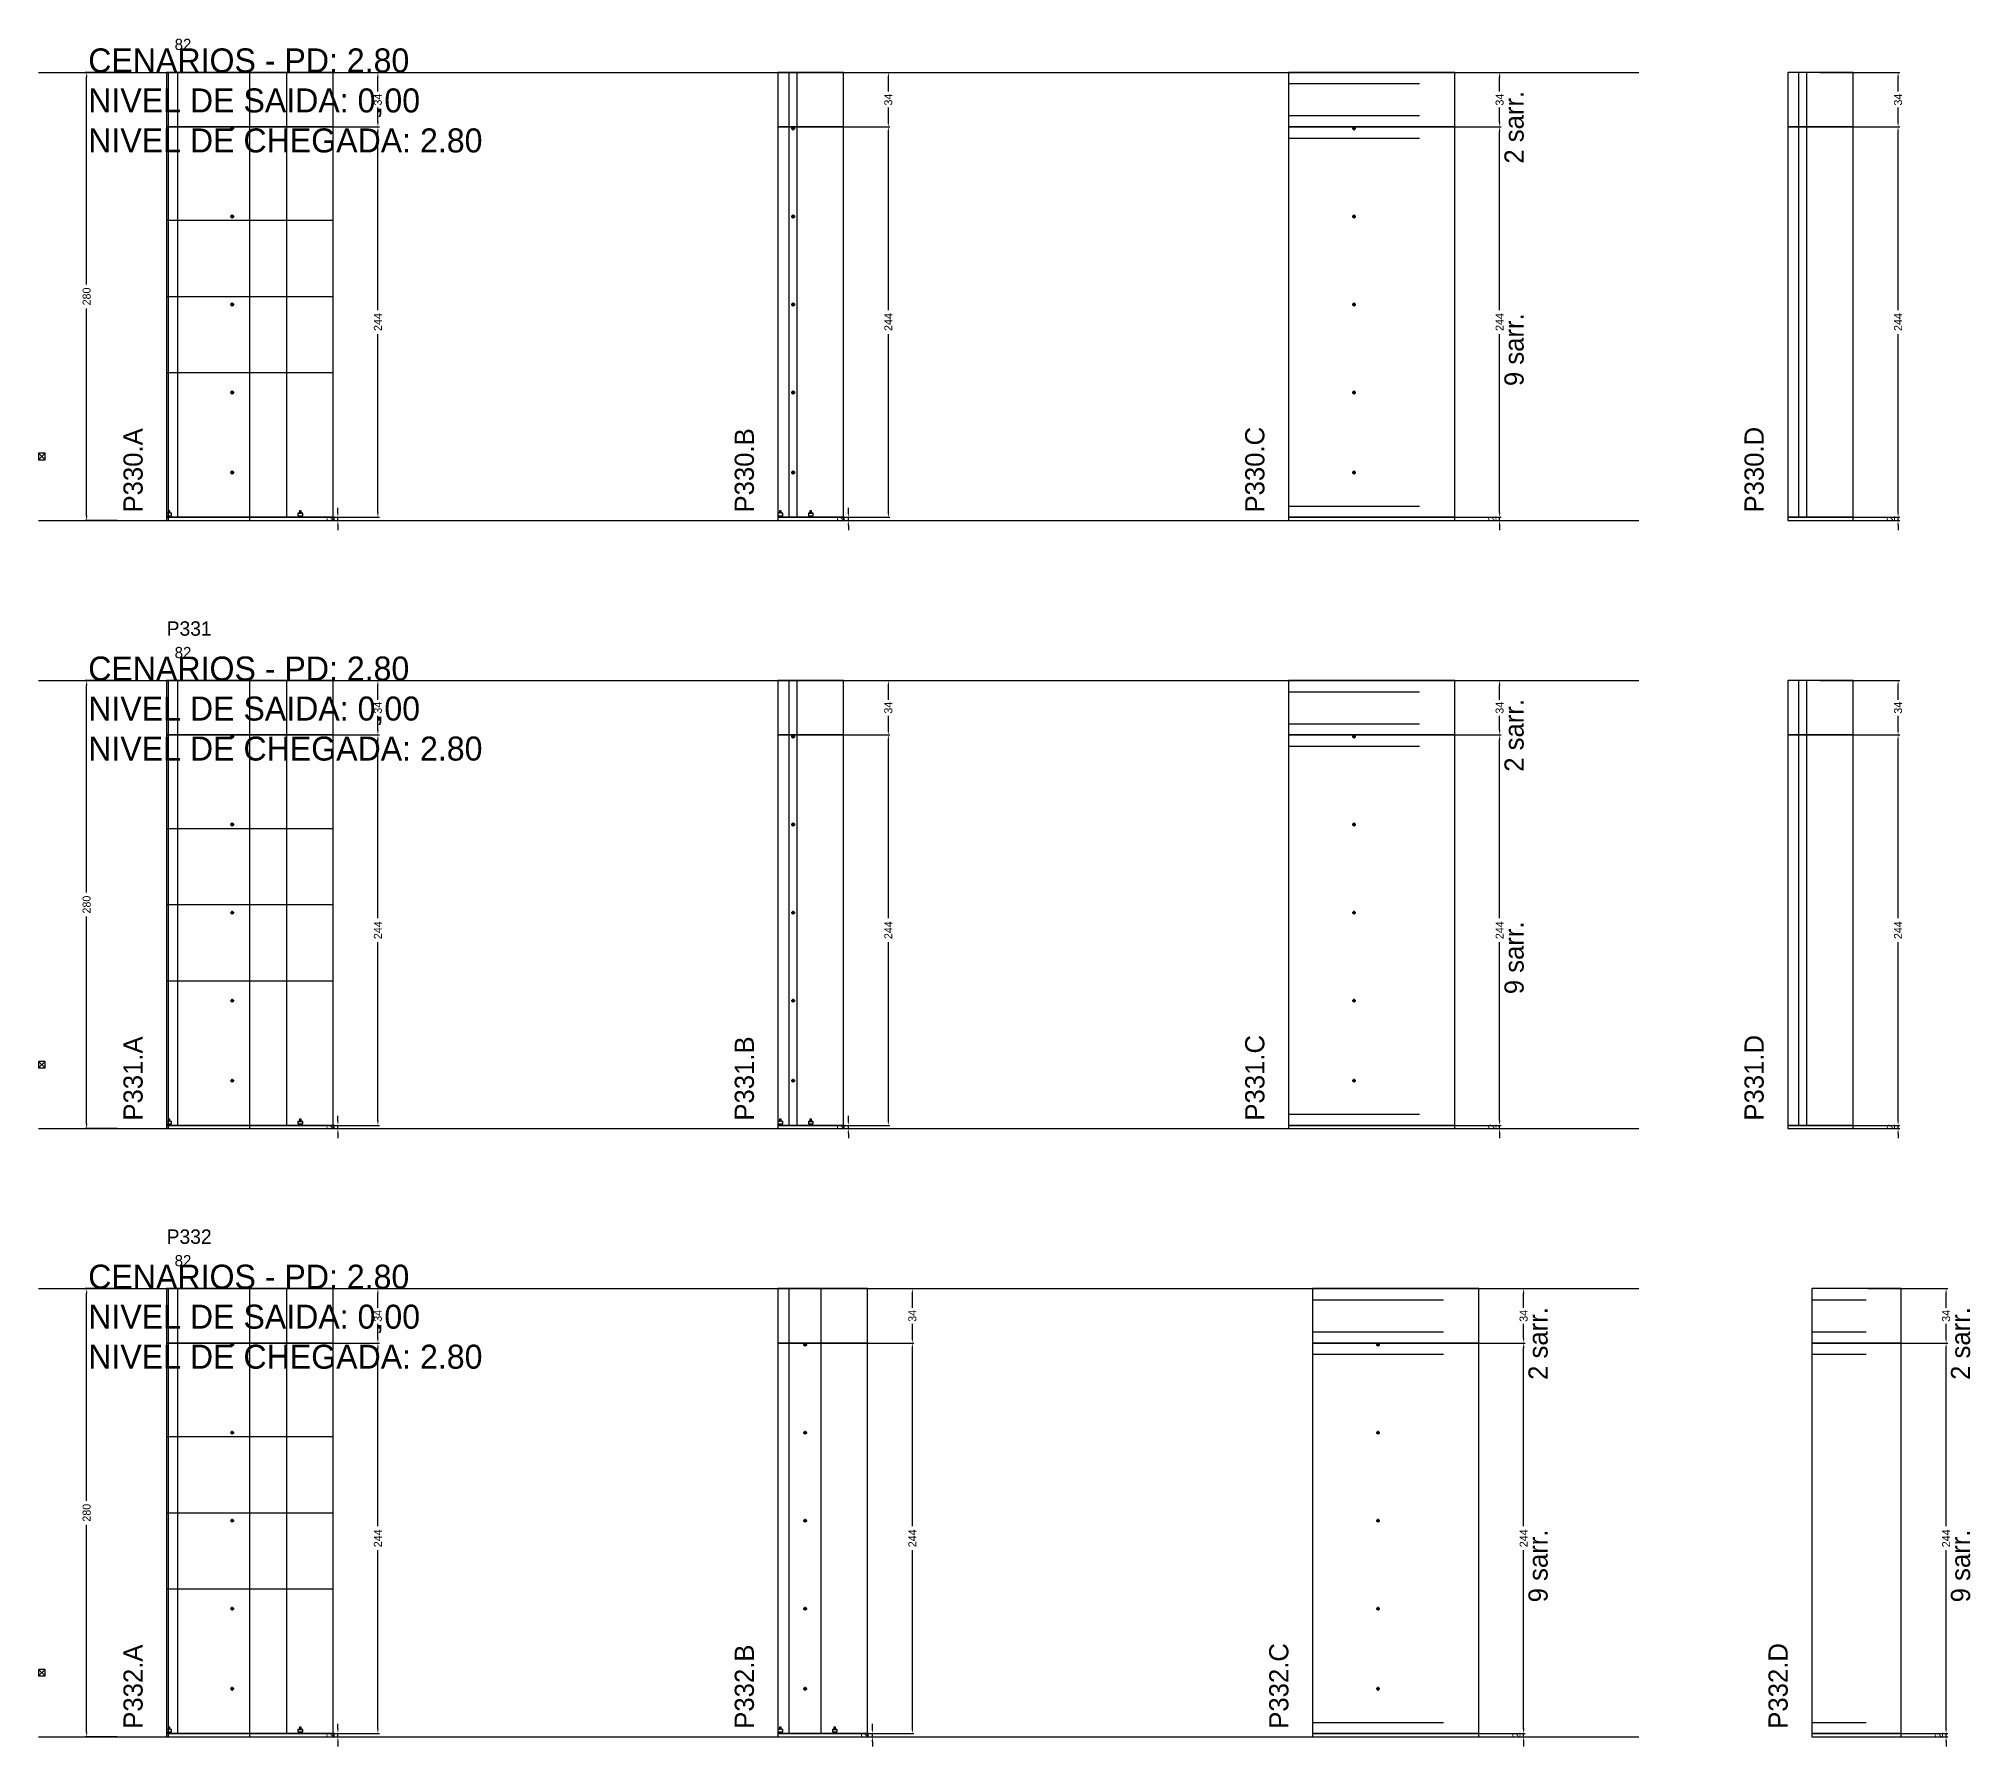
# Model space of a CAD drawing. Header units: centimetres. Extents: x -12000 to 4089, y -6086 to 2114.
# Drawn here: x -7000 to -5793, y -4946 to -3879 of the extents above; entities that cross this region are included whole.
import ezdxf

# ---------------------------------------------------------------- set-up
doc = ezdxf.new("R2010")
doc.units = ezdxf.units.CM
doc.linetypes.add('DASHED', pattern=[2, -2])
for name, color, linetype in [('CHAPA', 140, 'Continuous'), ('COTA', 241, 'Continuous'), ('COTAS FURACAO', 16, 'Continuous'), ('Madeira', 30, 'Continuous'), ('MEIO_PONT', 160, 'Continuous'), ('NOMENCLATURA', 7, 'Continuous'), ('Nível', 160, 'Continuous'), ('Painéis', 200, 'Continuous'), ('Perfil Metálico', 150, 'Continuous'), ('SARR_2.2x7', 40, 'Continuous'), ('texto', 7, 'Continuous'), ('TEXTO_GERAL', 7, 'Continuous')]:
    doc.layers.add(name, color=color, linetype=linetype)
doc.dimstyles.new('PAINEL-NOVA', dxfattribs={"dimtxt": 5, "dimasz": 3, "dimexe": 1, "dimexo": 1, "dimgap": 1, "dimtad": 1, "dimcen": 2.5, "dimazin": 3, "dimtfac": 1, "dimtmove": 0, "dimatfit": 3})

# ---------------------------------------------------------------- blocks, each defined once
blk = doc.blocks.new('_CLOSEDFILLED')
at = {"color": 0, "linetype": 'BYBLOCK'}
blk.add_solid([(-1, 0.16), (0, 0), (-1, -0.16)], dxfattribs=at)
blk = doc.blocks.new('*D261')
for p, q in [((-6951, -3900), (-6971, -3900)), ((-6970, -4032.5), (-6970, -3903)), ((-6970, -4177), (-6970, -4047.5)), ((-6951, -4180), (-6971, -4180))]:
    blk.add_line(p, q)
at = {"layer": 'Defpoints'}
for p in [(-6950, -3900), (-6970, -4180), (-6950, -4180)]:
    blk.add_point(p, dxfattribs=at)
at = {"layer": 'COTA', "xscale": 3, "yscale": 3}
for p, rotation in [((-6970, -3900), 90), ((-6970, -4180), 270)]:
    blk.add_blockref('_CLOSEDFILLED', p, dxfattribs=dict(at, rotation=rotation))
at = {"layer": 'COTA', "insert": (-6970, -4040), "char_height": 5, "attachment_point": 5, "rotation": 90}
blk.add_mtext('280', dxfattribs=at)
blk = doc.blocks.new('MULDURA')
at = {"layer": 'Paineis'}
for p, q in [((0, 0), (4, 4)), ((4, 0), (0, 4))]:
    blk.add_line(p, q, dxfattribs=at)
blk.add_lwpolyline([(0, 0), (4, 0), (4, 4), (0, 4)], close=True, dxfattribs=at)
blk = doc.blocks.new('*D263')
for p, q in [((-6837, -3934), (-6787, -3934)), ((-6788, -4048.5), (-6788, -3937)), ((-6788, -4175), (-6788, -4063.5)), ((-6837, -4178), (-6787, -4178))]:
    blk.add_line(p, q)
at = {"layer": 'Defpoints'}
for p in [(-6838, -3934), (-6838, -4178), (-6788, -4178)]:
    blk.add_point(p, dxfattribs=at)
at = {"layer": 'COTA', "xscale": 3, "yscale": 3}
for p, rotation in [((-6788, -3934), 90), ((-6788, -4178), 270)]:
    blk.add_blockref('_CLOSEDFILLED', p, dxfattribs=dict(at, rotation=rotation))
at = {"layer": 'COTA', "insert": (-6788, -4056), "char_height": 5, "attachment_point": 5, "rotation": 90}
blk.add_mtext('244', dxfattribs=at)
blk = doc.blocks.new('*D264')
for p, q in [((-6837, -3900), (-6787, -3900)), ((-6788, -3912), (-6788, -3903)), ((-6788, -3931), (-6788, -3922)), ((-6837, -3934), (-6787, -3934))]:
    blk.add_line(p, q)
at = {"layer": 'Defpoints'}
for p in [(-6838, -3900), (-6838, -3934), (-6788, -3934)]:
    blk.add_point(p, dxfattribs=at)
at = {"layer": 'COTA', "xscale": 3, "yscale": 3}
for p, rotation in [((-6788, -3900), 90), ((-6788, -3934), 270)]:
    blk.add_blockref('_CLOSEDFILLED', p, dxfattribs=dict(at, rotation=rotation))
at = {"layer": 'COTA', "insert": (-6788, -3917), "char_height": 5, "attachment_point": 5, "rotation": 90}
blk.add_mtext('34', dxfattribs=at)
blk = doc.blocks.new('SLIPTEE')
at = {"layer": 'Paineis'}
blk.add_lwpolyline([(0, 0), (3, 0), (3, 1.5), (2, 1.5), (2, 3), (1, 3), (1, 1.5), (0, 1.5)], close=True, dxfattribs=at)
blk = doc.blocks.new('SLIPTDD')
at = {"layer": 'Paineis'}
blk.add_line((0, 1.5), (3, 1.5), dxfattribs=at)
blk.add_lwpolyline([(0, 0), (3, 0), (3, 1.5), (2, 1.5), (2, 3), (1, 3), (1, 1.5), (0, 1.5)], close=True, dxfattribs=at)
blk = doc.blocks.new('furacao')
at = {"layer": 'COTAS FURACAO'}
for p, q in [((-1.2, 0), (1.2, 0)), ((0, -1.2), (0, 1.2))]:
    blk.add_line(p, q, dxfattribs=at)
blk.add_circle((0, 0), 0.8, dxfattribs=at)
blk = doc.blocks.new('*D266')
for p, q in [((-6518, -3934), (-6468, -3934)), ((-6469, -4048.5), (-6469, -3937)), ((-6469, -4175), (-6469, -4063.5)), ((-6518, -4178), (-6468, -4178))]:
    blk.add_line(p, q)
at = {"layer": 'Defpoints'}
for p in [(-6519, -3934), (-6519, -4178), (-6469, -4178)]:
    blk.add_point(p, dxfattribs=at)
at = {"layer": 'COTA', "xscale": 3, "yscale": 3}
for p, rotation in [((-6469, -3934), 90), ((-6469, -4178), 270)]:
    blk.add_blockref('_CLOSEDFILLED', p, dxfattribs=dict(at, rotation=rotation))
at = {"layer": 'COTA', "insert": (-6469, -4056), "char_height": 5, "attachment_point": 5, "rotation": 90}
blk.add_mtext('244', dxfattribs=at)
blk = doc.blocks.new('*D267')
for p, q in [((-6518, -3900), (-6468, -3900)), ((-6469, -3912), (-6469, -3903)), ((-6469, -3931), (-6469, -3922)), ((-6518, -3934), (-6468, -3934))]:
    blk.add_line(p, q)
at = {"layer": 'Defpoints'}
for p in [(-6519, -3900), (-6519, -3934), (-6469, -3934)]:
    blk.add_point(p, dxfattribs=at)
at = {"layer": 'COTA', "xscale": 3, "yscale": 3}
for p, rotation in [((-6469, -3900), 90), ((-6469, -3934), 270)]:
    blk.add_blockref('_CLOSEDFILLED', p, dxfattribs=dict(at, rotation=rotation))
at = {"layer": 'COTA', "insert": (-6469, -3917), "char_height": 5, "attachment_point": 5, "rotation": 90}
blk.add_mtext('34', dxfattribs=at)
blk = doc.blocks.new('*D269')
for p, q in [((-6136, -3934), (-6086, -3934)), ((-6087, -4048.5), (-6087, -3937)), ((-6087, -4175), (-6087, -4063.5)), ((-6136, -4178), (-6086, -4178))]:
    blk.add_line(p, q)
at = {"layer": 'Defpoints'}
for p in [(-6137, -3934), (-6137, -4178), (-6087, -4178)]:
    blk.add_point(p, dxfattribs=at)
at = {"layer": 'COTA', "xscale": 3, "yscale": 3}
for p, rotation in [((-6087, -3934), 90), ((-6087, -4178), 270)]:
    blk.add_blockref('_CLOSEDFILLED', p, dxfattribs=dict(at, rotation=rotation))
at = {"layer": 'COTA', "insert": (-6087, -4056), "char_height": 5, "attachment_point": 5, "rotation": 90}
blk.add_mtext('244', dxfattribs=at)
blk = doc.blocks.new('*D270')
for p, q in [((-6136, -3900), (-6086, -3900)), ((-6087, -3912), (-6087, -3903)), ((-6087, -3931), (-6087, -3922)), ((-6136, -3934), (-6086, -3934))]:
    blk.add_line(p, q)
at = {"layer": 'Defpoints'}
for p in [(-6137, -3900), (-6137, -3934), (-6087, -3934)]:
    blk.add_point(p, dxfattribs=at)
at = {"layer": 'COTA', "xscale": 3, "yscale": 3}
for p, rotation in [((-6087, -3900), 90), ((-6087, -3934), 270)]:
    blk.add_blockref('_CLOSEDFILLED', p, dxfattribs=dict(at, rotation=rotation))
at = {"layer": 'COTA', "insert": (-6087, -3917), "char_height": 5, "attachment_point": 5, "rotation": 90}
blk.add_mtext('34', dxfattribs=at)
blk = doc.blocks.new('*D272')
for p, q in [((-5887, -3934), (-5837, -3934)), ((-5838, -4048.5), (-5838, -3937)), ((-5838, -4175), (-5838, -4063.5)), ((-5887, -4178), (-5837, -4178))]:
    blk.add_line(p, q)
at = {"layer": 'Defpoints'}
for p in [(-5888, -3934), (-5888, -4178), (-5838, -4178)]:
    blk.add_point(p, dxfattribs=at)
at = {"layer": 'COTA', "xscale": 3, "yscale": 3}
for p, rotation in [((-5838, -3934), 90), ((-5838, -4178), 270)]:
    blk.add_blockref('_CLOSEDFILLED', p, dxfattribs=dict(at, rotation=rotation))
at = {"layer": 'COTA', "insert": (-5838, -4056), "char_height": 5, "attachment_point": 5, "rotation": 90}
blk.add_mtext('244', dxfattribs=at)
blk = doc.blocks.new('*D273')
for p, q in [((-5887, -3900), (-5837, -3900)), ((-5838, -3912), (-5838, -3903)), ((-5838, -3931), (-5838, -3922)), ((-5887, -3934), (-5837, -3934))]:
    blk.add_line(p, q)
at = {"layer": 'Defpoints'}
for p in [(-5888, -3900), (-5888, -3934), (-5838, -3934)]:
    blk.add_point(p, dxfattribs=at)
at = {"layer": 'COTA', "xscale": 3, "yscale": 3}
for p, rotation in [((-5838, -3900), 90), ((-5838, -3934), 270)]:
    blk.add_blockref('_CLOSEDFILLED', p, dxfattribs=dict(at, rotation=rotation))
at = {"layer": 'COTA', "insert": (-5838, -3917), "char_height": 5, "attachment_point": 5, "rotation": 90}
blk.add_mtext('34', dxfattribs=at)
blk = doc.blocks.new('*D287')
for p, q in [((-6951, -4280), (-6971, -4280)), ((-6970, -4412.5), (-6970, -4283)), ((-6970, -4557), (-6970, -4427.5)), ((-6951, -4560), (-6971, -4560))]:
    blk.add_line(p, q)
at = {"layer": 'Defpoints'}
for p in [(-6950, -4280), (-6970, -4560), (-6950, -4560)]:
    blk.add_point(p, dxfattribs=at)
at = {"layer": 'COTA', "xscale": 3, "yscale": 3}
for p, rotation in [((-6970, -4280), 90), ((-6970, -4560), 270)]:
    blk.add_blockref('_CLOSEDFILLED', p, dxfattribs=dict(at, rotation=rotation))
at = {"layer": 'COTA', "insert": (-6970, -4420), "char_height": 5, "attachment_point": 5, "rotation": 90}
blk.add_mtext('280', dxfattribs=at)
blk = doc.blocks.new('*D289')
for p, q in [((-6837, -4314), (-6787, -4314)), ((-6788, -4428.5), (-6788, -4317)), ((-6788, -4555), (-6788, -4443.5)), ((-6837, -4558), (-6787, -4558))]:
    blk.add_line(p, q)
at = {"layer": 'Defpoints'}
for p in [(-6838, -4314), (-6838, -4558), (-6788, -4558)]:
    blk.add_point(p, dxfattribs=at)
at = {"layer": 'COTA', "xscale": 3, "yscale": 3}
for p, rotation in [((-6788, -4314), 90), ((-6788, -4558), 270)]:
    blk.add_blockref('_CLOSEDFILLED', p, dxfattribs=dict(at, rotation=rotation))
at = {"layer": 'COTA', "insert": (-6788, -4436), "char_height": 5, "attachment_point": 5, "rotation": 90}
blk.add_mtext('244', dxfattribs=at)
blk = doc.blocks.new('*D290')
for p, q in [((-6837, -4280), (-6787, -4280)), ((-6788, -4292), (-6788, -4283)), ((-6788, -4311), (-6788, -4302)), ((-6837, -4314), (-6787, -4314))]:
    blk.add_line(p, q)
at = {"layer": 'Defpoints'}
for p in [(-6838, -4280), (-6838, -4314), (-6788, -4314)]:
    blk.add_point(p, dxfattribs=at)
at = {"layer": 'COTA', "xscale": 3, "yscale": 3}
for p, rotation in [((-6788, -4280), 90), ((-6788, -4314), 270)]:
    blk.add_blockref('_CLOSEDFILLED', p, dxfattribs=dict(at, rotation=rotation))
at = {"layer": 'COTA', "insert": (-6788, -4297), "char_height": 5, "attachment_point": 5, "rotation": 90}
blk.add_mtext('34', dxfattribs=at)
blk = doc.blocks.new('*D292')
for p, q in [((-6518, -4314), (-6468, -4314)), ((-6469, -4428.5), (-6469, -4317)), ((-6469, -4555), (-6469, -4443.5)), ((-6518, -4558), (-6468, -4558))]:
    blk.add_line(p, q)
at = {"layer": 'Defpoints'}
for p in [(-6519, -4314), (-6519, -4558), (-6469, -4558)]:
    blk.add_point(p, dxfattribs=at)
at = {"layer": 'COTA', "xscale": 3, "yscale": 3}
for p, rotation in [((-6469, -4314), 90), ((-6469, -4558), 270)]:
    blk.add_blockref('_CLOSEDFILLED', p, dxfattribs=dict(at, rotation=rotation))
at = {"layer": 'COTA', "insert": (-6469, -4436), "char_height": 5, "attachment_point": 5, "rotation": 90}
blk.add_mtext('244', dxfattribs=at)
blk = doc.blocks.new('*D293')
for p, q in [((-6518, -4280), (-6468, -4280)), ((-6469, -4292), (-6469, -4283)), ((-6469, -4311), (-6469, -4302)), ((-6518, -4314), (-6468, -4314))]:
    blk.add_line(p, q)
at = {"layer": 'Defpoints'}
for p in [(-6519, -4280), (-6519, -4314), (-6469, -4314)]:
    blk.add_point(p, dxfattribs=at)
at = {"layer": 'COTA', "xscale": 3, "yscale": 3}
for p, rotation in [((-6469, -4280), 90), ((-6469, -4314), 270)]:
    blk.add_blockref('_CLOSEDFILLED', p, dxfattribs=dict(at, rotation=rotation))
at = {"layer": 'COTA', "insert": (-6469, -4297), "char_height": 5, "attachment_point": 5, "rotation": 90}
blk.add_mtext('34', dxfattribs=at)
blk = doc.blocks.new('*D295')
for p, q in [((-6136, -4314), (-6086, -4314)), ((-6087, -4428.5), (-6087, -4317)), ((-6087, -4555), (-6087, -4443.5)), ((-6136, -4558), (-6086, -4558))]:
    blk.add_line(p, q)
at = {"layer": 'Defpoints'}
for p in [(-6137, -4314), (-6137, -4558), (-6087, -4558)]:
    blk.add_point(p, dxfattribs=at)
at = {"layer": 'COTA', "xscale": 3, "yscale": 3}
for p, rotation in [((-6087, -4314), 90), ((-6087, -4558), 270)]:
    blk.add_blockref('_CLOSEDFILLED', p, dxfattribs=dict(at, rotation=rotation))
at = {"layer": 'COTA', "insert": (-6087, -4436), "char_height": 5, "attachment_point": 5, "rotation": 90}
blk.add_mtext('244', dxfattribs=at)
blk = doc.blocks.new('*D296')
for p, q in [((-6136, -4280), (-6086, -4280)), ((-6087, -4292), (-6087, -4283)), ((-6087, -4311), (-6087, -4302)), ((-6136, -4314), (-6086, -4314))]:
    blk.add_line(p, q)
at = {"layer": 'Defpoints'}
for p in [(-6137, -4280), (-6137, -4314), (-6087, -4314)]:
    blk.add_point(p, dxfattribs=at)
at = {"layer": 'COTA', "xscale": 3, "yscale": 3}
for p, rotation in [((-6087, -4280), 90), ((-6087, -4314), 270)]:
    blk.add_blockref('_CLOSEDFILLED', p, dxfattribs=dict(at, rotation=rotation))
at = {"layer": 'COTA', "insert": (-6087, -4297), "char_height": 5, "attachment_point": 5, "rotation": 90}
blk.add_mtext('34', dxfattribs=at)
blk = doc.blocks.new('*D298')
for p, q in [((-5887, -4314), (-5837, -4314)), ((-5838, -4428.5), (-5838, -4317)), ((-5838, -4555), (-5838, -4443.5)), ((-5887, -4558), (-5837, -4558))]:
    blk.add_line(p, q)
at = {"layer": 'Defpoints'}
for p in [(-5888, -4314), (-5888, -4558), (-5838, -4558)]:
    blk.add_point(p, dxfattribs=at)
at = {"layer": 'COTA', "xscale": 3, "yscale": 3}
for p, rotation in [((-5838, -4314), 90), ((-5838, -4558), 270)]:
    blk.add_blockref('_CLOSEDFILLED', p, dxfattribs=dict(at, rotation=rotation))
at = {"layer": 'COTA', "insert": (-5838, -4436), "char_height": 5, "attachment_point": 5, "rotation": 90}
blk.add_mtext('244', dxfattribs=at)
blk = doc.blocks.new('*D299')
for p, q in [((-5887, -4280), (-5837, -4280)), ((-5838, -4292), (-5838, -4283)), ((-5838, -4311), (-5838, -4302)), ((-5887, -4314), (-5837, -4314))]:
    blk.add_line(p, q)
at = {"layer": 'Defpoints'}
for p in [(-5888, -4280), (-5888, -4314), (-5838, -4314)]:
    blk.add_point(p, dxfattribs=at)
at = {"layer": 'COTA', "xscale": 3, "yscale": 3}
for p, rotation in [((-5838, -4280), 90), ((-5838, -4314), 270)]:
    blk.add_blockref('_CLOSEDFILLED', p, dxfattribs=dict(at, rotation=rotation))
at = {"layer": 'COTA', "insert": (-5838, -4297), "char_height": 5, "attachment_point": 5, "rotation": 90}
blk.add_mtext('34', dxfattribs=at)
blk = doc.blocks.new('*D313')
for p, q in [((-6951, -4660), (-6971, -4660)), ((-6970, -4792.5), (-6970, -4663)), ((-6970, -4937), (-6970, -4807.5)), ((-6951, -4940), (-6971, -4940))]:
    blk.add_line(p, q)
at = {"layer": 'Defpoints'}
for p in [(-6950, -4660), (-6970, -4940), (-6950, -4940)]:
    blk.add_point(p, dxfattribs=at)
at = {"layer": 'COTA', "xscale": 3, "yscale": 3}
for p, rotation in [((-6970, -4660), 90), ((-6970, -4940), 270)]:
    blk.add_blockref('_CLOSEDFILLED', p, dxfattribs=dict(at, rotation=rotation))
at = {"layer": 'COTA', "insert": (-6970, -4800), "char_height": 5, "attachment_point": 5, "rotation": 90}
blk.add_mtext('280', dxfattribs=at)
blk = doc.blocks.new('*D315')
for p, q in [((-6837, -4694), (-6787, -4694)), ((-6788, -4808.5), (-6788, -4697)), ((-6788, -4935), (-6788, -4823.5)), ((-6837, -4938), (-6787, -4938))]:
    blk.add_line(p, q)
at = {"layer": 'Defpoints'}
for p in [(-6838, -4694), (-6838, -4938), (-6788, -4938)]:
    blk.add_point(p, dxfattribs=at)
at = {"layer": 'COTA', "xscale": 3, "yscale": 3}
for p, rotation in [((-6788, -4694), 90), ((-6788, -4938), 270)]:
    blk.add_blockref('_CLOSEDFILLED', p, dxfattribs=dict(at, rotation=rotation))
at = {"layer": 'COTA', "insert": (-6788, -4816), "char_height": 5, "attachment_point": 5, "rotation": 90}
blk.add_mtext('244', dxfattribs=at)
blk = doc.blocks.new('*D316')
for p, q in [((-6837, -4660), (-6787, -4660)), ((-6788, -4672), (-6788, -4663)), ((-6788, -4691), (-6788, -4682)), ((-6837, -4694), (-6787, -4694))]:
    blk.add_line(p, q)
at = {"layer": 'Defpoints'}
for p in [(-6838, -4660), (-6838, -4694), (-6788, -4694)]:
    blk.add_point(p, dxfattribs=at)
at = {"layer": 'COTA', "xscale": 3, "yscale": 3}
for p, rotation in [((-6788, -4660), 90), ((-6788, -4694), 270)]:
    blk.add_blockref('_CLOSEDFILLED', p, dxfattribs=dict(at, rotation=rotation))
at = {"layer": 'COTA', "insert": (-6788, -4677), "char_height": 5, "attachment_point": 5, "rotation": 90}
blk.add_mtext('34', dxfattribs=at)
blk = doc.blocks.new('*D318')
for p, q in [((-6503, -4694), (-6453, -4694)), ((-6454, -4808.5), (-6454, -4697)), ((-6454, -4935), (-6454, -4823.5)), ((-6503, -4938), (-6453, -4938))]:
    blk.add_line(p, q)
at = {"layer": 'Defpoints'}
for p in [(-6504, -4694), (-6504, -4938), (-6454, -4938)]:
    blk.add_point(p, dxfattribs=at)
at = {"layer": 'COTA', "xscale": 3, "yscale": 3}
for p, rotation in [((-6454, -4694), 90), ((-6454, -4938), 270)]:
    blk.add_blockref('_CLOSEDFILLED', p, dxfattribs=dict(at, rotation=rotation))
at = {"layer": 'COTA', "insert": (-6454, -4816), "char_height": 5, "attachment_point": 5, "rotation": 90}
blk.add_mtext('244', dxfattribs=at)
blk = doc.blocks.new('*D319')
for p, q in [((-6503, -4660), (-6453, -4660)), ((-6454, -4672), (-6454, -4663)), ((-6454, -4691), (-6454, -4682)), ((-6503, -4694), (-6453, -4694))]:
    blk.add_line(p, q)
at = {"layer": 'Defpoints'}
for p in [(-6504, -4660), (-6504, -4694), (-6454, -4694)]:
    blk.add_point(p, dxfattribs=at)
at = {"layer": 'COTA', "xscale": 3, "yscale": 3}
for p, rotation in [((-6454, -4660), 90), ((-6454, -4694), 270)]:
    blk.add_blockref('_CLOSEDFILLED', p, dxfattribs=dict(at, rotation=rotation))
at = {"layer": 'COTA', "insert": (-6454, -4677), "char_height": 5, "attachment_point": 5, "rotation": 90}
blk.add_mtext('34', dxfattribs=at)
blk = doc.blocks.new('*D321')
for p, q in [((-6121, -4694), (-6071, -4694)), ((-6072, -4808.5), (-6072, -4697)), ((-6072, -4935), (-6072, -4823.5)), ((-6121, -4938), (-6071, -4938))]:
    blk.add_line(p, q)
at = {"layer": 'Defpoints'}
for p in [(-6122, -4694), (-6122, -4938), (-6072, -4938)]:
    blk.add_point(p, dxfattribs=at)
at = {"layer": 'COTA', "xscale": 3, "yscale": 3}
for p, rotation in [((-6072, -4694), 90), ((-6072, -4938), 270)]:
    blk.add_blockref('_CLOSEDFILLED', p, dxfattribs=dict(at, rotation=rotation))
at = {"layer": 'COTA', "insert": (-6072, -4816), "char_height": 5, "attachment_point": 5, "rotation": 90}
blk.add_mtext('244', dxfattribs=at)
blk = doc.blocks.new('*D322')
for p, q in [((-6121, -4660), (-6071, -4660)), ((-6072, -4672), (-6072, -4663)), ((-6072, -4691), (-6072, -4682)), ((-6121, -4694), (-6071, -4694))]:
    blk.add_line(p, q)
at = {"layer": 'Defpoints'}
for p in [(-6122, -4660), (-6122, -4694), (-6072, -4694)]:
    blk.add_point(p, dxfattribs=at)
at = {"layer": 'COTA', "xscale": 3, "yscale": 3}
for p, rotation in [((-6072, -4660), 90), ((-6072, -4694), 270)]:
    blk.add_blockref('_CLOSEDFILLED', p, dxfattribs=dict(at, rotation=rotation))
at = {"layer": 'COTA', "insert": (-6072, -4677), "char_height": 5, "attachment_point": 5, "rotation": 90}
blk.add_mtext('34', dxfattribs=at)
blk = doc.blocks.new('*D324')
for p, q in [((-5857, -4694), (-5807, -4694)), ((-5808, -4808.5), (-5808, -4697)), ((-5808, -4935), (-5808, -4823.5)), ((-5857, -4938), (-5807, -4938))]:
    blk.add_line(p, q)
at = {"layer": 'Defpoints'}
for p in [(-5858, -4694), (-5858, -4938), (-5808, -4938)]:
    blk.add_point(p, dxfattribs=at)
at = {"layer": 'COTA', "xscale": 3, "yscale": 3}
for p, rotation in [((-5808, -4694), 90), ((-5808, -4938), 270)]:
    blk.add_blockref('_CLOSEDFILLED', p, dxfattribs=dict(at, rotation=rotation))
at = {"layer": 'COTA', "insert": (-5808, -4816), "char_height": 5, "attachment_point": 5, "rotation": 90}
blk.add_mtext('244', dxfattribs=at)
blk = doc.blocks.new('*D325')
for p, q in [((-5857, -4660), (-5807, -4660)), ((-5808, -4672), (-5808, -4663)), ((-5808, -4691), (-5808, -4682)), ((-5857, -4694), (-5807, -4694))]:
    blk.add_line(p, q)
at = {"layer": 'Defpoints'}
for p in [(-5858, -4660), (-5858, -4694), (-5808, -4694)]:
    blk.add_point(p, dxfattribs=at)
at = {"layer": 'COTA', "xscale": 3, "yscale": 3}
for p, rotation in [((-5808, -4660), 90), ((-5808, -4694), 270)]:
    blk.add_blockref('_CLOSEDFILLED', p, dxfattribs=dict(at, rotation=rotation))
at = {"layer": 'COTA', "insert": (-5808, -4677), "char_height": 5, "attachment_point": 5, "rotation": 90}
blk.add_mtext('34', dxfattribs=at)

msp = doc.modelspace()

# ---------------------------------------------------------------- linework, layer by layer
at = {"layer": 'CHAPA'}
for points in [[(-6920, -4180), (-6918.8, -4180), (-6918.8, -3900), (-6920, -3900)], [(-6920, -4560), (-6918.8, -4560), (-6918.8, -4280), (-6920, -4280)], [(-6920, -4940), (-6918.8, -4940), (-6918.8, -4660), (-6920, -4660)]]:
    msp.add_lwpolyline(points, close=True, dxfattribs=at)
at = {"layer": 'Madeira'}
for points in [[(-6920, -3992.4), (-6816, -3992.4)], [(-6920, -4087.6), (-6816, -4087.6)], [(-6920, -4372.4), (-6816, -4372.4)], [(-6920, -4467.6), (-6816, -4467.6)], [(-6920, -4752.4), (-6816, -4752.4)], [(-6920, -4847.6), (-6816, -4847.6)]]:
    msp.add_lwpolyline(points, dxfattribs=at)
at = {"layer": 'MEIO_PONT'}
for points in [[(-6920, -4040), (-6816, -4040)], [(-6920, -4420), (-6816, -4420)], [(-6920, -4800), (-6816, -4800)]]:
    msp.add_lwpolyline(points, dxfattribs=at)
at = {"layer": 'Nível', "linetype": 'DASHED'}
for points in [[(-7000, -3900), (-6000, -3900)], [(-7000, -4180), (-6000, -4180)], [(-7000, -4280), (-6000, -4280)], [(-7000, -4560), (-6000, -4560)], [(-7000, -4660), (-6000, -4660)], [(-7000, -4940), (-6000, -4940)]]:
    msp.add_lwpolyline(points, dxfattribs=at)
at = {"layer": 'Painéis'}
for points in [[(-6920, -3934), (-6816, -3934), (-6816, -3900), (-6920, -3900)], [(-6920, -4180), (-6816, -4180), (-6816, -3900), (-6920, -3900)], [(-6538, -3934), (-6497, -3934), (-6497, -3900), (-6538, -3900)], [(-6219, -3934), (-6115, -3934), (-6115, -3900), (-6219, -3900)], [(-5907, -3934), (-5866, -3934), (-5866, -3900), (-5907, -3900)], [(-6920, -4178), (-6816, -4178), (-6816, -3934), (-6920, -3934)], [(-6538, -4178), (-6497, -4178), (-6497, -3934), (-6538, -3934)], [(-6219, -4178), (-6115, -4178), (-6115, -3934), (-6219, -3934)], [(-5907, -4178), (-5866, -4178), (-5866, -3934), (-5907, -3934)], [(-6920, -4180), (-6816, -4180), (-6816, -4178), (-6920, -4178)], [(-6538, -4180), (-6497, -4180), (-6497, -4178), (-6538, -4178)], [(-6219, -4180), (-6115, -4180), (-6115, -4178), (-6219, -4178)], [(-5907, -4180), (-5866, -4180), (-5866, -4178), (-5907, -4178)], [(-6920, -4314), (-6816, -4314), (-6816, -4280), (-6920, -4280)], [(-6920, -4560), (-6816, -4560), (-6816, -4280), (-6920, -4280)], [(-6538, -4314), (-6497, -4314), (-6497, -4280), (-6538, -4280)], [(-6219, -4314), (-6115, -4314), (-6115, -4280), (-6219, -4280)], [(-5907, -4314), (-5866, -4314), (-5866, -4280), (-5907, -4280)], [(-6920, -4558), (-6816, -4558), (-6816, -4314), (-6920, -4314)], [(-6538, -4558), (-6497, -4558), (-6497, -4314), (-6538, -4314)], [(-6219, -4558), (-6115, -4558), (-6115, -4314), (-6219, -4314)], [(-5907, -4558), (-5866, -4558), (-5866, -4314), (-5907, -4314)], [(-6920, -4560), (-6816, -4560), (-6816, -4558), (-6920, -4558)], [(-6538, -4560), (-6497, -4560), (-6497, -4558), (-6538, -4558)], [(-6219, -4560), (-6115, -4560), (-6115, -4558), (-6219, -4558)], [(-5907, -4560), (-5866, -4560), (-5866, -4558), (-5907, -4558)], [(-6920, -4694), (-6816, -4694), (-6816, -4660), (-6920, -4660)], [(-6920, -4940), (-6816, -4940), (-6816, -4660), (-6920, -4660)], [(-6538, -4694), (-6482, -4694), (-6482, -4660), (-6538, -4660)], [(-6204, -4694), (-6100, -4694), (-6100, -4660), (-6204, -4660)], [(-5892, -4694), (-5836, -4694), (-5836, -4660), (-5892, -4660)], [(-6920, -4938), (-6816, -4938), (-6816, -4694), (-6920, -4694)], [(-6538, -4938), (-6482, -4938), (-6482, -4694), (-6538, -4694)], [(-6204, -4938), (-6100, -4938), (-6100, -4694), (-6204, -4694)], [(-5892, -4938), (-5836, -4938), (-5836, -4694), (-5892, -4694)], [(-6920, -4940), (-6816, -4940), (-6816, -4938), (-6920, -4938)], [(-6538, -4940), (-6482, -4940), (-6482, -4938), (-6538, -4938)], [(-6204, -4940), (-6100, -4940), (-6100, -4938), (-6204, -4938)], [(-5892, -4940), (-5836, -4940), (-5836, -4938), (-5892, -4938)]]:
    msp.add_lwpolyline(points, close=True, dxfattribs=at)
at = {"layer": 'Perfil Metálico'}
for p, q in [((-6868, -4180), (-6868, -3900)), ((-6868, -4560), (-6868, -4280)), ((-6868, -4940), (-6868, -4660))]:
    msp.add_line(p, q, dxfattribs=at)
at = {"layer": 'SARR_2.2x7'}
for points in [[(-6913, -3934), (-6913, -3900)], [(-6845, -3934), (-6845, -3900)], [(-6531, -3934), (-6531, -3900)], [(-6526, -3934), (-6526, -3900)], [(-6219, -3907), (-6137, -3907)], [(-5900, -3934), (-5900, -3900)], [(-5895, -3934), (-5895, -3900)], [(-6219, -3927), (-6137, -3927)], [(-6219, -3941), (-6137, -3941)], [(-6219, -4171), (-6137, -4171)], [(-6913, -4314), (-6913, -4280)], [(-6845, -4314), (-6845, -4280)], [(-6531, -4314), (-6531, -4280)], [(-6526, -4314), (-6526, -4280)], [(-5900, -4314), (-5900, -4280)], [(-5895, -4314), (-5895, -4280)], [(-6219, -4287), (-6137, -4287)], [(-6219, -4307), (-6137, -4307)], [(-6219, -4321), (-6137, -4321)], [(-6219, -4551), (-6137, -4551)], [(-6913, -4694), (-6913, -4660)], [(-6845, -4694), (-6845, -4660)], [(-6531, -4694), (-6531, -4660)], [(-6511, -4694), (-6511, -4660)], [(-6204, -4667), (-6122, -4667)], [(-5892, -4667), (-5858, -4667)], [(-6204, -4687), (-6122, -4687)], [(-5892, -4687), (-5858, -4687)], [(-6204, -4701), (-6122, -4701)], [(-5892, -4701), (-5858, -4701)], [(-6204, -4931), (-6122, -4931)], [(-5892, -4931), (-5858, -4931)]]:
    msp.add_lwpolyline(points, dxfattribs=at)
at = {"layer": 'SARR_2.2x7', "linetype": 'DASHED'}
for points in [[(-6913, -4178), (-6913, -3934)], [(-6845, -4178), (-6845, -3934)], [(-6531, -4178), (-6531, -3934)], [(-6526, -4178), (-6526, -3934)], [(-5900, -4178), (-5900, -3934)], [(-5895, -4178), (-5895, -3934)], [(-6913, -4558), (-6913, -4314)], [(-6845, -4558), (-6845, -4314)], [(-6531, -4558), (-6531, -4314)], [(-6526, -4558), (-6526, -4314)], [(-5900, -4558), (-5900, -4314)], [(-5895, -4558), (-5895, -4314)], [(-6913, -4938), (-6913, -4694)], [(-6845, -4938), (-6845, -4694)], [(-6531, -4938), (-6531, -4694)], [(-6511, -4938), (-6511, -4694)]]:
    msp.add_lwpolyline(points, dxfattribs=at)

# ---------------------------------------------------------------- block references
at = {"layer": 'COTA'}
for name, p in [('furacao', (-6879, -3935)), ('furacao', (-6528.5, -3935)), ('furacao', (-6178, -3935)), ('furacao', (-6879, -3990)), ('furacao', (-6528.5, -3990)), ('furacao', (-6178, -3990)), ('furacao', (-6879, -4045)), ('furacao', (-6528.5, -4045)), ('furacao', (-6178, -4045)), ('furacao', (-6879, -4100)), ('furacao', (-6528.5, -4100)), ('furacao', (-6178, -4100)), ('MULDURA', (-7000, -4142)), ('furacao', (-6879, -4150)), ('furacao', (-6528.5, -4150)), ('furacao', (-6178, -4150)), ('SLIPTEE', (-6920, -4177)), ('SLIPTDD', (-6838, -4177)), ('SLIPTEE', (-6538, -4177)), ('SLIPTDD', (-6519, -4177)), ('furacao', (-6879, -4315)), ('furacao', (-6528.5, -4315)), ('furacao', (-6178, -4315)), ('furacao', (-6879, -4370)), ('furacao', (-6528.5, -4370)), ('furacao', (-6178, -4370)), ('furacao', (-6879, -4425)), ('furacao', (-6528.5, -4425)), ('furacao', (-6178, -4425)), ('furacao', (-6879, -4480)), ('furacao', (-6528.5, -4480)), ('furacao', (-6178, -4480)), ('MULDURA', (-7000, -4522)), ('furacao', (-6879, -4530)), ('furacao', (-6528.5, -4530)), ('furacao', (-6178, -4530)), ('SLIPTEE', (-6920, -4557)), ('SLIPTDD', (-6838, -4557)), ('SLIPTEE', (-6538, -4557)), ('SLIPTDD', (-6519, -4557)), ('furacao', (-6879, -4695)), ('furacao', (-6521, -4695)), ('furacao', (-6163, -4695)), ('furacao', (-6879, -4750)), ('furacao', (-6521, -4750)), ('furacao', (-6163, -4750)), ('furacao', (-6879, -4805)), ('furacao', (-6521, -4805)), ('furacao', (-6163, -4805)), ('furacao', (-6879, -4860)), ('furacao', (-6521, -4860)), ('furacao', (-6163, -4860)), ('MULDURA', (-7000, -4902)), ('furacao', (-6879, -4910)), ('furacao', (-6521, -4910)), ('furacao', (-6163, -4910)), ('SLIPTEE', (-6920, -4937)), ('SLIPTDD', (-6838, -4937)), ('SLIPTEE', (-6538, -4937)), ('SLIPTDD', (-6504, -4937))]:
    msp.add_blockref(name, p, dxfattribs=at)

# ---------------------------------------------------------------- texts
at = {"layer": 'NOMENCLATURA'}
for s, p in [('CENARIOS - PD: 2.80', (-6969, -3900)), ('NIVEL DE SAIDA: 0,00', (-6969, -3925)), ('NIVEL DE CHEGADA: 2.80', (-6969, -3950)), ('CENARIOS - PD: 2.80', (-6969, -4280)), ('NIVEL DE SAIDA: 0,00', (-6969, -4305)), ('NIVEL DE CHEGADA: 2.80', (-6969, -4330)), ('CENARIOS - PD: 2.80', (-6969, -4660)), ('NIVEL DE SAIDA: 0,00', (-6969, -4685)), ('NIVEL DE CHEGADA: 2.80', (-6969, -4710))]:
    msp.add_text(s, height=15, dxfattribs=at).set_placement(p)
for s, p in [('2 sarr.', (-6072, -3957)), ('9 sarr.', (-6072, -4096)), ('P330.A', (-6935, -4175)), ('P330.B', (-6553, -4175)), ('P330.C', (-6234, -4175)), ('P330.D', (-5922, -4175)), ('2 sarr.', (-6072, -4337)), ('9 sarr.', (-6072, -4476)), ('P331.A', (-6935, -4555)), ('P331.C', (-6234, -4555)), ('P331.D', (-5922, -4555)), ('P331.B', (-6553, -4555)), ('2 sarr.', (-6057, -4717)), ('2 sarr.', (-5793, -4717)), ('9 sarr.', (-6057, -4856)), ('9 sarr.', (-5793, -4856)), ('P332.A', (-6935, -4935)), ('P332.B', (-6553, -4935)), ('P332.C', (-6219, -4935)), ('P332.D', (-5907, -4935))]:
    msp.add_text(s, height=12, rotation=90, dxfattribs=at).set_placement(p)
at = {"layer": 'texto'}
for p in [(-6915, -3886), (-6915, -4266), (-6915, -4646)]:
    msp.add_text('82', height=7, dxfattribs=at).set_placement(p)
at = {"layer": 'TEXTO_GERAL'}
for s, p in [('P331', (-6920, -4252)), ('P332', (-6920, -4632))]:
    msp.add_text(s, height=9, dxfattribs=at).set_placement(p)

# ---------------------------------------------------------------- dimensions: what is measured, and where the dimension line sits
at = {"layer": 'COTA'}
for base, p1, p2, picture, middle in [((-6970, -4180), (-6950, -4180), (-6950, -3900), '*D261', (-6970, -4040)), ((-6788, -3934), (-6838, -3934), (-6838, -3900), '*D264', (-6788, -3917)), ((-6469, -3934), (-6519, -3934), (-6519, -3900), '*D267', (-6469, -3917)), ((-6087, -3934), (-6137, -3934), (-6137, -3900), '*D270', (-6087, -3917)), ((-5838, -3934), (-5888, -3934), (-5888, -3900), '*D273', (-5838, -3917)), ((-6788, -4178), (-6838, -4178), (-6838, -3934), '*D263', (-6788, -4056)), ((-6469, -4178), (-6519, -4178), (-6519, -3934), '*D266', (-6469, -4056)), ((-6087, -4178), (-6137, -4178), (-6137, -3934), '*D269', (-6087, -4056)), ((-5838, -4178), (-5888, -4178), (-5888, -3934), '*D272', (-5838, -4056)), ((-6970, -4560), (-6950, -4560), (-6950, -4280), '*D287', (-6970, -4420)), ((-6788, -4314), (-6838, -4314), (-6838, -4280), '*D290', (-6788, -4297)), ((-6469, -4314), (-6519, -4314), (-6519, -4280), '*D293', (-6469, -4297)), ((-6087, -4314), (-6137, -4314), (-6137, -4280), '*D296', (-6087, -4297)), ((-5838, -4314), (-5888, -4314), (-5888, -4280), '*D299', (-5838, -4297)), ((-6788, -4558), (-6838, -4558), (-6838, -4314), '*D289', (-6788, -4436)), ((-6469, -4558), (-6519, -4558), (-6519, -4314), '*D292', (-6469, -4436)), ((-6087, -4558), (-6137, -4558), (-6137, -4314), '*D295', (-6087, -4436)), ((-5838, -4558), (-5888, -4558), (-5888, -4314), '*D298', (-5838, -4436)), ((-6970, -4940), (-6950, -4940), (-6950, -4660), '*D313', (-6970, -4800)), ((-6788, -4694), (-6838, -4694), (-6838, -4660), '*D316', (-6788, -4677)), ((-6454, -4694), (-6504, -4694), (-6504, -4660), '*D319', (-6454, -4677)), ((-6072, -4694), (-6122, -4694), (-6122, -4660), '*D322', (-6072, -4677)), ((-5808, -4694), (-5858, -4694), (-5858, -4660), '*D325', (-5808, -4677)), ((-6788, -4938), (-6838, -4938), (-6838, -4694), '*D315', (-6788, -4816)), ((-6454, -4938), (-6504, -4938), (-6504, -4694), '*D318', (-6454, -4816)), ((-6072, -4938), (-6122, -4938), (-6122, -4694), '*D321', (-6072, -4816)), ((-5808, -4938), (-5858, -4938), (-5858, -4694), '*D324', (-5808, -4816))]:
    dim = msp.add_linear_dim(base=base, p1=p1, p2=p2, angle=90, dimstyle='PAINEL-NOVA', dxfattribs=at)
    dim.commit()
    dim.dimension.update_dxf_attribs({"geometry": picture, "text_midpoint": middle})
for base, p1, p2 in [((-6813, -4180), (-6838, -4180), (-6838, -4178)), ((-6494, -4180), (-6519, -4180), (-6519, -4178)), ((-6087, -4180), (-6137, -4180), (-6137, -4178)), ((-5838, -4180), (-5888, -4180), (-5888, -4178)), ((-6813, -4560), (-6838, -4560), (-6838, -4558)), ((-6494, -4560), (-6519, -4560), (-6519, -4558)), ((-6087, -4560), (-6137, -4560), (-6137, -4558)), ((-5838, -4560), (-5888, -4560), (-5888, -4558)), ((-6813, -4940), (-6838, -4940), (-6838, -4938)), ((-6479, -4940), (-6504, -4940), (-6504, -4938)), ((-6072, -4940), (-6122, -4940), (-6122, -4938)), ((-5808, -4940), (-5858, -4940), (-5858, -4938))]:
    msp.add_linear_dim(base=base, p1=p1, p2=p2, angle=90, dimstyle='PAINEL-NOVA', dxfattribs=at).render()

doc.saveas('drawing.dxf')
